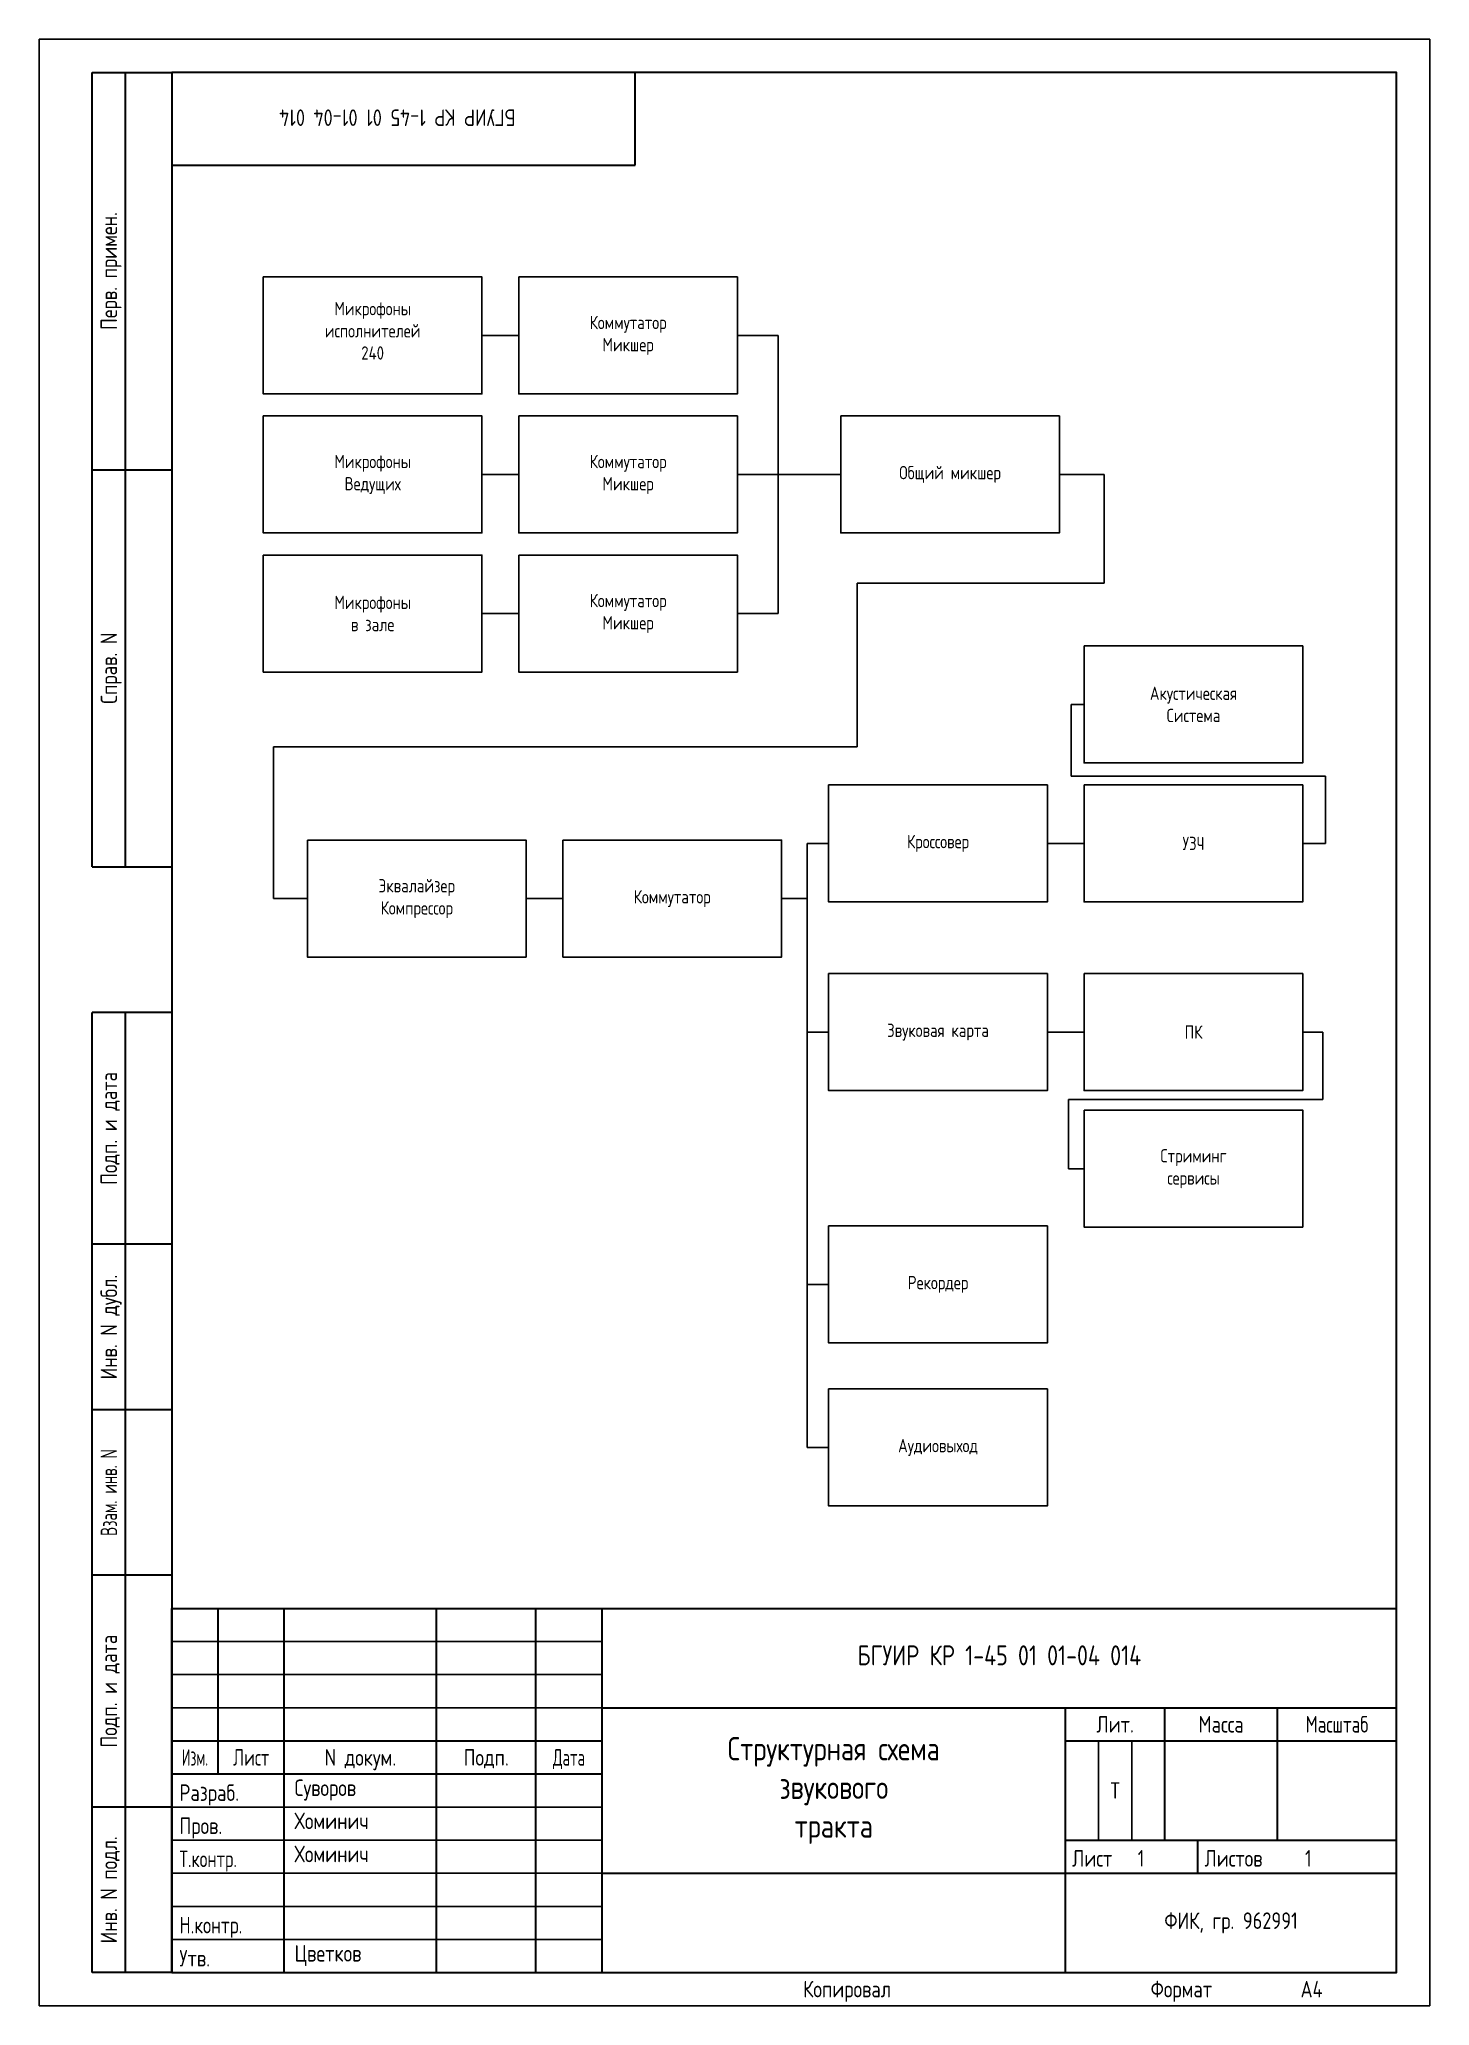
# Model space of a CAD drawing. Header units: millimetres. Extents: x 0 to 210, y 0 to 297.
import ezdxf
from ezdxf.enums import TextEntityAlignment as Align

# ---------------------------------------------------------------- set-up
doc = ezdxf.new("R2010")
doc.units = ezdxf.units.MM
for name, color, linetype, lineweight in [('0.25-STAMP', 250, 'Continuous', 25), ('0.25-TEXT', 250, 'Continuous', 25), ('0.3-STAMP', 7, 'Continuous', 30), ('Рамка А4', 250, 'Continuous', 25)]:
    doc.layers.add(name, color=color, linetype=linetype, lineweight=lineweight)
doc.styles.add('ГОСТ 2.304', font='cs_gost2304.shx')

# ---------------------------------------------------------------- blocks, each defined once
blk = doc.blocks.new('Рамка А4-вертикально')
at = {"layer": '0.25-STAMP'}
for p, q in [((20, 55), (85, 55)), ((20, 50), (85, 50)), ((20, 45), (85, 45)), ((160, 25), (160, 40)), ((165, 25), (165, 40)), ((20, 30), (85, 30)), ((20, 25), (85, 25)), ((20, 20), (85, 20)), ((20, 15), (85, 15)), ((20, 10), (85, 10))]:
    blk.add_line(p, q, dxfattribs=at)
blk.add_lwpolyline([(0, 0), (210, 0), (210, 297), (0, 297), (0, 0)], dxfattribs=at)
at = {"layer": '0.3-STAMP'}
for p, q in [((8, 172), (8, 292)), ((8, 292), (20, 292)), ((13, 172), (13, 292)), ((20, 292), (20, 172)), ((20, 292), (20, 278)), ((90, 292), (20, 292)), ((90, 278), (90, 292)), ((20, 278), (90, 278)), ((8, 232), (20, 232)), ((8, 172), (20, 172)), ((8, 5), (8, 150)), ((20, 150), (8, 150)), ((13, 5), (13, 150)), ((20, 115), (8, 115)), ((20, 90), (8, 90)), ((20, 65), (8, 65)), ((20, 60), (205, 60)), ((20, 5), (20, 60)), ((27, 35), (27, 60)), ((37, 5), (37, 60)), ((60, 5), (60, 60)), ((75, 5), (75, 60)), ((85, 5), (85, 60)), ((205, 5), (205, 60)), ((85, 45), (205, 45)), ((155, 5), (155, 45)), ((170, 25), (170, 45)), ((187, 25), (187, 45)), ((20, 40), (85, 40)), ((155, 40), (205, 40)), ((20, 35), (85, 35)), ((20, 30), (8, 30)), ((155, 25), (205, 25)), ((175, 20), (175, 25)), ((85, 20), (205, 20)), ((20, 5), (8, 5)), ((20, 5), (205, 5))]:
    blk.add_line(p, q, dxfattribs=at)
blk.add_lwpolyline([(20, 5), (205, 5), (205, 292), (20, 292), (20, 5)], dxfattribs=at)
at = {"layer": '0.25-TEXT', "style": 'ГОСТ 2.304'}
for s, p in [('Перв. примен.', (10.5, 262)), ('Справ. N', (10.5, 202)), ('Подп. и дата', (10.5, 132.5)), ('Инв. N дубл.', (10.5, 102.5)), ('Подп. и дата', (10.5, 47.5)), ('Инв. N подл.', (10.5, 17.5))]:
    blk.add_text(s, height=2.5, rotation=90, dxfattribs=at).set_placement(p, align=Align.MIDDLE_CENTER)
at = {"layer": '0.25-TEXT', "style": 'ГОСТ 2.304', "width": 0.8}
blk.add_text('Взам. инв. N', height=2.5, rotation=90, dxfattribs=at).set_placement((10.5, 77.5), align=Align.MIDDLE_CENTER)
at = {"layer": '0.25-TEXT', "style": 'ГОСТ 2.304'}
for s, p in [('Лит.', (162.5, 42.5)), ('Масса', (178.5, 42.5)), ('N докум.', (48.5, 37.5)), ('Подп.', (67.5, 37.5))]:
    blk.add_text(s, height=2.5, dxfattribs=at).set_placement(p, align=Align.MIDDLE_CENTER)
for s, width, p in [('Масштаб', 0.91954, (196, 42.5)), ('Изм.', 0.75, (23.5, 37.5)), ('Лист', 0.9, (32, 37.5)), ('Дата', 0.8, (80, 37.5))]:
    blk.add_text(s, height=2.5, dxfattribs=dict(at, width=width)).set_placement(p, align=Align.MIDDLE_CENTER)
for s, p in [('Разраб.', (21.16, 30.92)), ('Пров.', (21.16, 25.92)), ('Лист   1', (156, 21)), ('Листов     1', (176, 21)), ('Утв.', (21.16, 5.92)), ('A4', (190.5, 1.25))]:
    blk.add_text(s, height=2.5, dxfattribs=at).set_placement(p)
for s, width, p in [('Т.контр.', 0.9, (21.16, 20.92)), ('Н.контр.', 0.95, (21.16, 10.92))]:
    blk.add_text(s, height=2.5, dxfattribs=dict(at, width=width)).set_placement(p)
for s, p in [('Копировал', (122, 1.25)), ('Формат', (172.5, 1.25))]:
    blk.add_text(s, height=2.5, dxfattribs=at).set_placement(p, align=Align.CENTER)

msp = doc.modelspace()

# ---------------------------------------------------------------- linework, layer by layer
at = {"layer": 'Рамка А4', "color": 0}
for p, q in [((66.86, 252.28), (72.42, 252.28)), ((105.45, 252.28), (111.59, 252.28)), ((111.59, 252.28), (111.59, 210.28)), ((66.86, 231.28), (72.42, 231.28)), ((105.45, 231.28), (121.04, 231.28)), ((154.07, 231.28), (160.85, 231.28)), ((160.85, 214.85), (160.85, 231.28)), ((123.51, 190.12), (123.51, 214.85)), ((123.51, 214.85), (160.85, 214.85)), ((66.86, 210.28), (72.42, 210.28)), ((105.45, 210.28), (111.59, 210.28)), ((155.86, 185.73), (155.86, 196.55)), ((157.81, 196.55), (155.86, 196.55)), ((35.36, 167.21), (35.36, 190.12)), ((35.36, 190.12), (123.51, 190.12)), ((194.29, 185.73), (155.86, 185.73)), ((194.29, 175.55), (194.29, 185.73)), ((116, 175.55), (116, 84.32)), ((119.22, 175.55), (116, 175.55)), ((152.26, 175.55), (157.81, 175.55)), ((190.84, 175.55), (194.29, 175.55)), ((40.49, 167.21), (35.36, 167.21)), ((73.52, 167.21), (79.08, 167.21)), ((112.11, 167.21), (116, 167.21)), ((119.22, 147.05), (116, 147.05)), ((152.26, 147.05), (157.81, 147.05)), ((190.84, 147.05), (193.87, 147.05)), ((193.87, 136.86), (193.87, 147.05)), ((193.87, 136.86), (155.43, 136.86)), ((155.43, 136.86), (155.43, 126.42)), ((157.81, 126.42), (155.43, 126.42)), ((119.22, 108.94), (116, 108.94)), ((119.22, 84.32), (116, 84.32))]:
    msp.add_line(p, q, dxfattribs=at)
for points in [[(33.83, 261.11), (66.86, 261.11), (66.86, 243.44), (33.83, 243.44)], [(72.42, 261.11), (105.45, 261.11), (105.45, 243.44), (72.42, 243.44)], [(33.83, 240.11), (66.86, 240.11), (66.86, 222.44), (33.83, 222.44)], [(72.42, 240.11), (105.45, 240.11), (105.45, 222.44), (72.42, 222.44)], [(121.04, 240.11), (154.07, 240.11), (154.07, 222.44), (121.04, 222.44)], [(33.83, 219.11), (66.86, 219.11), (66.86, 201.44), (33.83, 201.44)], [(72.42, 219.11), (105.45, 219.11), (105.45, 201.44), (72.42, 201.44)], [(157.81, 205.38), (190.84, 205.38), (190.84, 187.71), (157.81, 187.71)], [(119.22, 184.38), (152.26, 184.38), (152.26, 166.71), (119.22, 166.71)], [(157.81, 184.38), (190.84, 184.38), (190.84, 166.71), (157.81, 166.71)], [(40.49, 176.04), (73.52, 176.04), (73.52, 158.37), (40.49, 158.37)], [(79.08, 176.04), (112.11, 176.04), (112.11, 158.37), (79.08, 158.37)], [(119.22, 155.89), (152.26, 155.89), (152.26, 138.22), (119.22, 138.22)], [(157.81, 155.89), (190.84, 155.89), (190.84, 138.22), (157.81, 138.22)], [(157.81, 135.26), (190.84, 135.26), (190.84, 117.59), (157.81, 117.59)], [(119.22, 117.77), (152.26, 117.77), (152.26, 100.1), (119.22, 100.1)], [(119.22, 93.15), (152.26, 93.15), (152.26, 75.49), (119.22, 75.49)]]:
    msp.add_lwpolyline(points, close=True, dxfattribs=at)

# ---------------------------------------------------------------- block references
at = {"layer": 'Рамка А4'}
msp.add_blockref('Рамка А4-вертикально', (0, 0), dxfattribs=at)

# ---------------------------------------------------------------- texts
at = {"insert": (54.09, 285.17), "char_height": 2.5, "attachment_point": 5, "rotation": 180, "style": 'ГОСТ 2.304'}
msp.add_mtext_dynamic_manual_height_columns('БГУИР КР 1-45 01 01-04 014{\\H1.4x; }', width=70, gutter_width=12.5, heights=[0], dxfattribs=at)
at = {"style": 'ГОСТ 2.304'}
for s, width, heights, insert, char_height, attachment_point in [('БГУИР КР 1-45 01 01-04 014{\\H1.4x; }', 120, [19.79], (145, 52.91), 3, 5), ('\\pxsm1,qc;Структурная схема\\Pзвукового\\Pтракта', 70, [0], (120, 32.5), 3.5, 5), ('Суворов', 23, [0], (38.55, 34.16), 2.5, 1), ('Т', 5, [0], (162.5, 32.5), 2.5, 5), ('Хоминич', 23, [0], (38.55, 29.16), 2.5, 1), ('Хоминич', 23, [0], (38.55, 24.16), 2.5, 1), ('\\pxqc;ФИК, гр. 962991', 50, [0], (180, 12.5), 2.5, 5), ('Цветков', 23, [0], (38.55, 9.16), 2.5, 1)]:
    msp.add_mtext_dynamic_manual_height_columns(s, width=width, gutter_width=12.5, heights=heights, dxfattribs=dict(at, insert=insert, char_height=char_height, attachment_point=attachment_point))
at = {"layer": 'Рамка А4', "color": 0, "style": 'ГОСТ 2.304'}
for s, heights, insert, char_height, attachment_point in [('\\pxqc;Микрофоны\\Pисполнителей\\P240', [0], (33.83, 257.33), 2.0097, 1), ('\\pxqc;Коммутатор\\PМикшер', [17.67], (88.93, 252.28), 2.0097, 5), ('\\pxqc;Микрофоны\\PВедущих', [17.67], (50.35, 231.28), 2.0097, 5), ('\\pxqc;Коммутатор\\PМикшер', [17.67], (88.93, 231.28), 2.0097, 5), ('\\pxqc;Общий микшер', [17.67], (137.56, 231.28), 2.0097, 5), ('\\pxqc;Микрофоны\\Pв зале', [17.67], (50.35, 210.28), 2.0097, 5), ('\\pxqc;Коммутатор\\PМикшер', [17.67], (88.93, 210.28), 2.0097, 5), ('\\pxqc;Акустическая\\PСистема', [17.67], (174.33, 196.55), 2.0097, 5), ('\\pxqc;Кроссовер', [17.67], (135.74, 175.55), 2.0097, 5), ('\\pxqc;УЗЧ', [17.67], (174.33, 175.55), 2.01, 5), ('\\pxqc;Эквалайзер\\PКомпрессор', [17.67], (57.01, 167.21), 2.0097, 5), ('\\pxqc;Коммутатор', [17.67], (95.59, 167.21), 2.0097, 5), ('\\pxqc;Звуковая карта', [17.67], (135.74, 147.05), 2.0097, 5), ('\\pxqc;ПК', [17.67], (174.33, 147.05), 2.01, 5), ('\\pxqc;Стриминг\\Pсервисы', [17.67], (174.33, 126.42), 2.0097, 5), ('Рекордер', [17.67], (135.74, 108.94), 2.01, 5), ('Аудиовыход', [17.67], (135.74, 84.32), 2.01, 5)]:
    msp.add_mtext_dynamic_manual_height_columns(s, width=33.0318, gutter_width=10.05, heights=heights, dxfattribs=dict(at, insert=insert, char_height=char_height, attachment_point=attachment_point))

doc.saveas('drawing.dxf')
